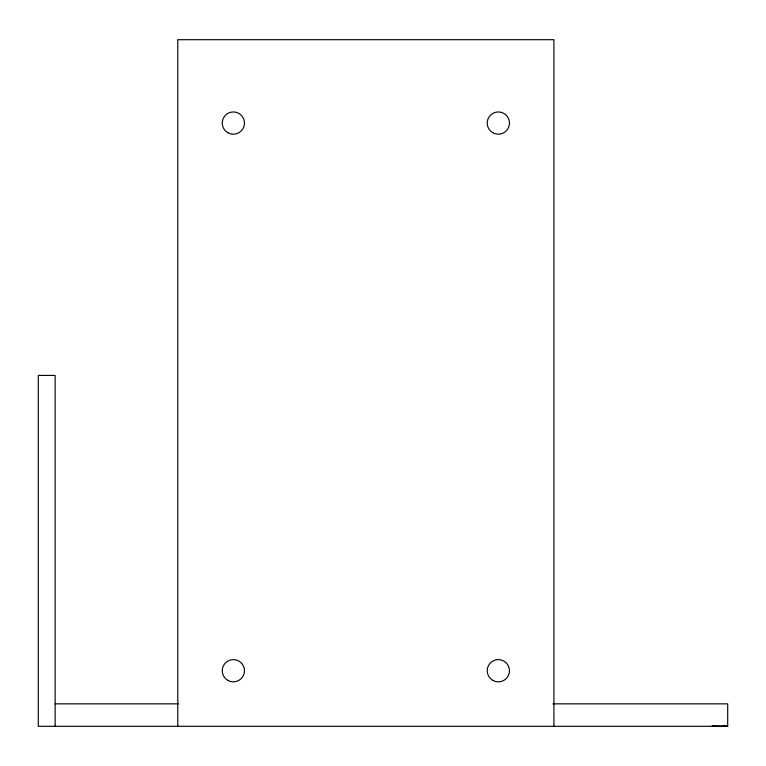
<?xml version="1.0" encoding="UTF-8"?>
<svg xmlns="http://www.w3.org/2000/svg" width="766" height="766" viewBox="0 0 766 766"><rect width="100%" height="100%" fill="white"/><g stroke="black" fill="none" stroke-linecap="round" stroke-linejoin="round"><path stroke-width="1.15" d="M55.133 703.849L178.459 703.849M552.928 703.849L727.7 703.849L727.7 726.302L38.3 726.302L38.3 375.417L55.133 375.417L55.133 726.302M712.198 725.785L727.7 726.302L722.96 725.833M553.923 726.302L553.923 39.698L177.779 39.698L177.779 726.302M227.808 132.7A11.117 11.117 0 0 0 244.478 123.077A11.117 11.117 0 0 0 227.808 113.445A11.117 11.117 0 0 0 227.808 132.7M492.777 132.7A11.117 11.117 0 0 0 509.457 123.077A11.117 11.117 0 0 0 492.777 113.445A11.117 11.117 0 0 0 492.777 132.7M227.808 680.342A11.117 11.117 0 0 0 244.478 670.719A11.117 11.117 0 0 0 227.808 661.087A11.117 11.117 0 0 0 227.808 680.342M492.777 680.342A11.117 11.117 0 0 0 509.457 670.719A11.117 11.117 0 0 0 492.777 661.087A11.117 11.117 0 0 0 492.777 680.342"/></g></svg>
